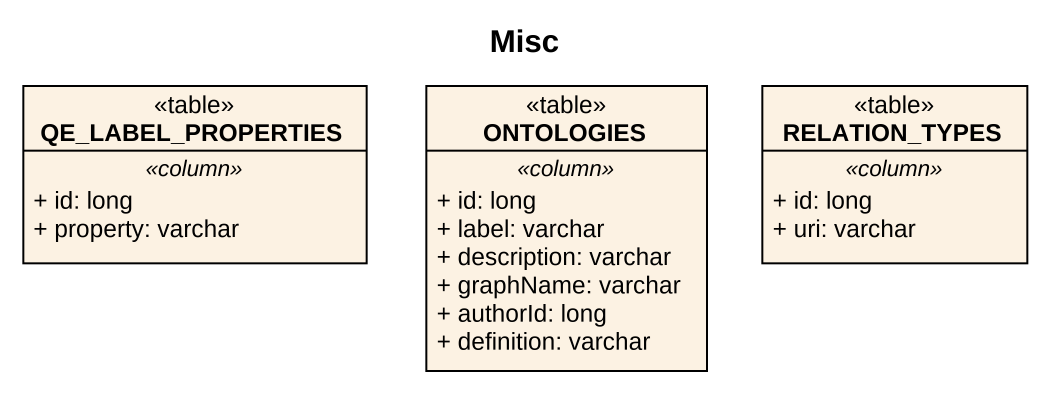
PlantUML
@startuml
title Misc
hide circle
hide empty members
skinparam classAttributeIconSize 0
class QE_LABEL_PROPERTIES <<table>> {
  .. <<column>> ..
  + id: long
  + property: varchar
}
class ONTOLOGIES <<table>> {
  .. <<column>> ..
  + id: long
  + label: varchar
  + description: varchar
  + graphName: varchar
  + authorId: long
  + definition: varchar
}
class RELATION_TYPES <<table>> {
  .. <<column>> ..
  + id: long
  + uri: varchar
}
@enduml
